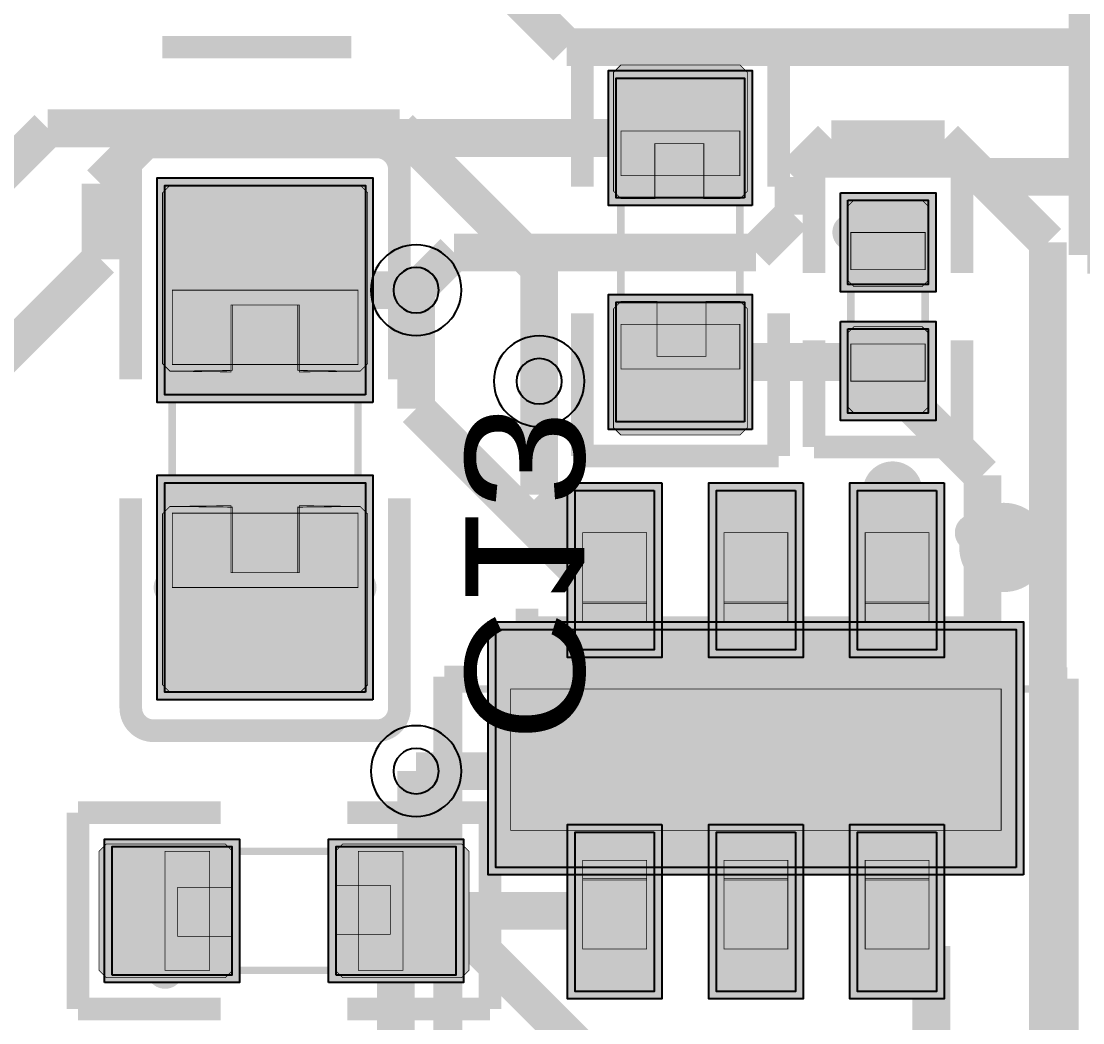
# Model space of a CAD drawing. Header units: millimetres. Extents: x -0.1 to 51.1, y -7.6 to 37.6.
# Drawn here: x 13.02 to 20.16, y 13.38 to 20.11 of the extents above; entities that cross this region are included whole.
import ezdxf
from ezdxf.enums import TextEntityAlignment as Align

# ---------------------------------------------------------------- set-up
doc = ezdxf.new("R2010")
doc.units = ezdxf.units.MM
doc.header["$MEASUREMENT"] = 0
for name, color, linetype, true_color in [('Bottom-Layer', 7, 'Continuous', 0x0000ff), ('Bottom-Paste-Mask-Layer', 7, 'Continuous', 0x800000), ('Bottom-Silkscreen-Layer', 7, 'Continuous', 0x66cc33), ('Bottom-Solder-Mask-Layer', 7, 'Continuous', 0xaa00ff), ('Component-Marking-Layer', 7, 'Continuous', 0x66ffcc), ('Component-Shape-Layer', 7, 'Continuous', 0x00cccc), ('Document-Layer', 7, 'Continuous', 0xffffff), ('Hole-Layer', 7, 'Continuous', 0x222222), ('Multi-Layer', 7, 'Continuous', 0xc0c0c0), ('Pin-Floating-Layer', 7, 'Continuous', 0xff99ff), ('Pin-Soldering-Layer', 7, 'Continuous', 0xcc9999), ('Top-Layer', 7, 'Continuous', 0xff0000), ('Top-Paste-Mask-Layer', 7, 'Continuous', 0x808080), ('Top-Silkscreen-Layer', 7, 'Continuous', 0xffcc00), ('Top-Solder-Mask-Layer', 7, 'Continuous', 0x800080)]:
    doc.layers.add(name, color=color, linetype=linetype, true_color=true_color)
doc.styles.get("Standard").update_dxf_attribs({"font": 'arial.ttf'})

msp = doc.modelspace()

# ---------------------------------------------------------------- hatches: boundary and pattern name
at = {"layer": 'Bottom-Layer'}
for points in [[(15.3356, 17.5996), (13.9856, 17.5996), (13.9856, 19.0096), (15.3356, 19.0096)], [(15.3356, 15.5996), (13.9856, 15.5996), (13.9856, 17.0096), (15.3356, 17.0096)], [(19.7126, 14.4216), (16.2126, 14.4216), (16.2126, 16.0216), (19.7126, 16.0216)]]:
    msp.add_hatch(color=256, dxfattribs=at).paths.add_polyline_path(points)
at = {"layer": 'Bottom-Paste-Mask-Layer'}
for points in [[(15.3006, 19.0096), (14.0206, 19.0096), (13.9706, 18.9596), (13.9706, 17.8096), (14.0206, 17.7596), (14.4306, 17.7545), (14.4306, 18.2046), (14.8806, 18.2046), (14.8806, 17.7646), (15.3006, 17.7596), (15.3506, 17.8096), (15.3506, 18.9596)], [(15.3006, 19.0096), (14.0206, 19.0096), (13.9706, 18.9596), (13.9706, 17.8096), (14.0206, 17.7596), (14.4306, 17.7545), (14.4306, 18.2046), (14.8806, 18.2046), (14.8806, 17.7646), (15.3006, 17.7596), (15.3506, 17.8096), (15.3506, 18.9596)], [(14.0206, 15.5996), (15.3005, 15.5996), (15.3506, 15.6496), (15.3506, 16.7997), (15.3005, 16.8496), (14.8905, 16.8547), (14.8905, 16.4047), (14.4405, 16.4047), (14.4405, 16.8447), (14.0206, 16.8496), (13.9705, 16.7997), (13.9705, 15.6496)], [(14.0206, 15.5996), (15.3005, 15.5996), (15.3506, 15.6496), (15.3506, 16.7997), (15.3005, 16.8496), (14.8905, 16.8547), (14.8905, 16.4047), (14.4405, 16.4047), (14.4405, 16.8447), (14.0206, 16.8496), (13.9705, 16.7997), (13.9705, 15.6496)], [(19.7126, 14.4216), (16.2126, 14.4216), (16.2126, 16.0216), (19.7126, 16.0216)]]:
    msp.add_hatch(color=256, dxfattribs=at).paths.add_polyline_path(points)
at = {"layer": 'Bottom-Solder-Mask-Layer'}
for points in [[(15.3864, 17.5488), (13.9348, 17.5488), (13.9348, 19.0604), (15.3864, 19.0604)], [(15.3864, 15.5488), (13.9348, 15.5488), (13.9348, 17.0604), (15.3864, 17.0604)], [(19.7636, 14.3706), (16.1616, 14.3706), (16.1616, 16.0726), (19.7636, 16.0726)]]:
    msp.add_hatch(color=256, dxfattribs=at).paths.add_polyline_path(points)
at = {"layer": 'Component-Marking-Layer'}
for points in [[(18.5417, 18.6935, 1), (18.6616, 18.6935, 1)], [(18.5417, 18.6935, 1), (18.6616, 18.6935, 1)], [(17.7947, 17.7745, 1), (17.9146, 17.7745, 1)], [(17.7947, 17.7745, 1), (17.9146, 17.7745, 1)], [(19.3656, 16.6726, 1), (19.4856, 16.6726, 1)], [(19.3656, 16.6726, 1), (19.4856, 16.6726, 1)], [(13.9755, 16.3046, 1), (14.0954, 16.3046, 1)], [(13.9755, 16.3046, 1), (14.0954, 16.3046, 1)], [(15.2257, 16.3046, 1), (15.3456, 16.3046, 1)], [(15.2257, 16.3046, 1), (15.3456, 16.3046, 1)], [(13.9275, 13.7296, 1), (14.0474, 13.7296, 1)], [(13.9275, 13.7296, 1), (14.0474, 13.7296, 1)]]:
    msp.add_hatch(color=256, dxfattribs=at).paths.add_polyline_path(points)
at = {"layer": 'Pin-Floating-Layer'}
for points in [[(17.2276, 16.0756), (16.7976, 16.0756), (16.7976, 16.2076), (17.2276, 16.2076)], [(17.2276, 16.0756), (16.7976, 16.0756), (16.7976, 16.2076), (17.2276, 16.2076)], [(18.1776, 16.0756), (17.7476, 16.0756), (17.7476, 16.2076), (18.1776, 16.2076)], [(18.1776, 16.0756), (17.7476, 16.0756), (17.7476, 16.2076), (18.1776, 16.2076)], [(19.1276, 16.0756), (18.6976, 16.0756), (18.6976, 16.2076), (19.1276, 16.2076)], [(19.1276, 16.0756), (18.6976, 16.0756), (18.6976, 16.2076), (19.1276, 16.2076)], [(17.2276, 14.3376), (16.7976, 14.3376), (16.7976, 14.4696), (17.2276, 14.4696)], [(17.2276, 14.3376), (16.7976, 14.3376), (16.7976, 14.4696), (17.2276, 14.4696)], [(18.1776, 14.3376), (17.7476, 14.3376), (17.7476, 14.4696), (18.1776, 14.4696)], [(18.1776, 14.3376), (17.7476, 14.3376), (17.7476, 14.4696), (18.1776, 14.4696)], [(19.1276, 14.3376), (18.6976, 14.3376), (18.6976, 14.4696), (19.1276, 14.4696)], [(19.1276, 14.3376), (18.6976, 14.3376), (18.6976, 14.4696), (19.1276, 14.4696)]]:
    msp.add_hatch(color=256, dxfattribs=at).paths.add_polyline_path(points)
at = {"layer": 'Pin-Soldering-Layer'}
for points in [[(17.8546, 19.3746), (17.0546, 19.3746), (17.0546, 19.0746), (17.8546, 19.0746)], [(17.8546, 19.3746), (17.0546, 19.3746), (17.0546, 19.0746), (17.8546, 19.0746)], [(19.1016, 18.4425), (18.6016, 18.4425), (18.6016, 18.6925), (19.1016, 18.6925)], [(19.1016, 18.4425), (18.6016, 18.4425), (18.6016, 18.6925), (19.1016, 18.6925)], [(14.0356, 18.3046), (15.2856, 18.3046), (15.2856, 17.8046), (14.0356, 17.8046)], [(15.2856, 18.3046), (14.0356, 18.3046), (14.0356, 17.8046), (15.2856, 17.8046)], [(14.0356, 18.3046), (15.2856, 18.3046), (15.2856, 17.8046), (14.0356, 17.8046)], [(15.2856, 18.3046), (14.0356, 18.3046), (14.0356, 17.8046), (15.2856, 17.8046)], [(17.8546, 17.7746), (17.0546, 17.7746), (17.0546, 18.0746), (17.8546, 18.0746)], [(17.8546, 17.7746), (17.0546, 17.7746), (17.0546, 18.0746), (17.8546, 18.0746)], [(18.6016, 17.9422), (19.1016, 17.9422), (19.1016, 17.6922), (18.6016, 17.6922)], [(18.6016, 17.9422), (19.1016, 17.9422), (19.1016, 17.6922), (18.6016, 17.6922)], [(15.2856, 16.3046), (14.0356, 16.3046), (14.0356, 16.8046), (15.2856, 16.8046)], [(14.0356, 16.3046), (15.2856, 16.3046), (15.2856, 16.8046), (14.0356, 16.8046)], [(15.2856, 16.3046), (14.0356, 16.3046), (14.0356, 16.8046), (15.2856, 16.8046)], [(14.0356, 16.3046), (15.2856, 16.3046), (15.2856, 16.8046), (14.0356, 16.8046)], [(17.2276, 16.1976), (16.7976, 16.1976), (16.7976, 16.6726), (17.2276, 16.6726)], [(17.2276, 16.1976), (16.7976, 16.1976), (16.7976, 16.6726), (17.2276, 16.6726)], [(18.1776, 16.1976), (17.7476, 16.1976), (17.7476, 16.6726), (18.1776, 16.6726)], [(18.1776, 16.1976), (17.7476, 16.1976), (17.7476, 16.6726), (18.1776, 16.6726)], [(19.1276, 16.1976), (18.6976, 16.1976), (18.6976, 16.6726), (19.1276, 16.6726)], [(19.1276, 16.1976), (18.6976, 16.1976), (18.6976, 16.6726), (19.1276, 16.6726)], [(19.6126, 14.6715), (19.6126, 15.6215), (16.3126, 15.6215), (16.3126, 14.6715)], [(19.6126, 14.6715), (19.6126, 15.6215), (16.3126, 15.6215), (16.3126, 14.6715)], [(13.9876, 13.7296), (13.9876, 14.5296), (14.2876, 14.5296), (14.2876, 13.7296)], [(13.9876, 13.7296), (13.9876, 14.5296), (14.2876, 14.5296), (14.2876, 13.7296)], [(15.5876, 13.7296), (15.5876, 14.5296), (15.2876, 14.5296), (15.2876, 13.7296)], [(15.5876, 13.7296), (15.5876, 14.5296), (15.2876, 14.5296), (15.2876, 13.7296)], [(17.2276, 14.3476), (16.7976, 14.3476), (16.7976, 13.8726), (17.2276, 13.8726)], [(17.2276, 14.3476), (16.7976, 14.3476), (16.7976, 13.8726), (17.2276, 13.8726)], [(18.1776, 14.3476), (17.7476, 14.3476), (17.7476, 13.8726), (18.1776, 13.8726)], [(18.1776, 14.3476), (17.7476, 14.3476), (17.7476, 13.8726), (18.1776, 13.8726)], [(19.1276, 14.3476), (18.6976, 14.3476), (18.6976, 13.8726), (19.1276, 13.8726)], [(19.1276, 14.3476), (18.6976, 14.3476), (18.6976, 13.8726), (19.1276, 13.8726)]]:
    msp.add_hatch(color=256, dxfattribs=at).paths.add_polyline_path(points)
at = {"layer": 'Top-Layer'}
for points in [[(17.8866, 18.9247), (17.0226, 18.9247), (17.0226, 19.7312), (17.8866, 19.7312)], [(15.3356, 17.5996), (13.9856, 17.5996), (13.9856, 19.0096), (15.3356, 19.0096)], [(18.5816, 18.9093), (19.1216, 18.9093), (19.1216, 18.3436), (18.5816, 18.3436)], [(17.8866, 17.418), (17.0226, 17.418), (17.0226, 18.2245), (17.8866, 18.2245)], [(18.5816, 18.0436), (19.1216, 18.0436), (19.1216, 17.478), (18.5816, 17.478)], [(15.3356, 15.5996), (13.9856, 15.5996), (13.9856, 17.0096), (15.3356, 17.0096)], [(17.2786, 16.9577), (17.2786, 15.8857), (16.7466, 15.8857), (16.7466, 16.9577)], [(18.2286, 16.9577), (18.2286, 15.8857), (17.6966, 15.8857), (17.6966, 16.9577)], [(19.1785, 16.9577), (19.1785, 15.8857), (18.6465, 15.8857), (18.6465, 16.9577)], [(17.2786, 14.6595), (17.2786, 13.5875), (16.7466, 13.5875), (16.7466, 14.6595)], [(18.2286, 14.6595), (18.2286, 13.5875), (17.6966, 13.5875), (17.6966, 14.6595)], [(19.1785, 14.6595), (19.1785, 13.5875), (18.6465, 13.5875), (18.6465, 14.6595)], [(13.631, 13.6976), (13.631, 14.5616), (14.4374, 14.5616), (14.4374, 13.6976)], [(15.1377, 13.6976), (15.1377, 14.5616), (15.9442, 14.5616), (15.9442, 13.6976)]]:
    msp.add_hatch(color=256, dxfattribs=at).paths.add_polyline_path(points)
at = {"layer": 'Top-Paste-Mask-Layer'}
for points in [[(17.0046, 19.7696), (17.0046, 18.9696), (17.0546, 18.9196), (17.2826, 18.9196), (17.2826, 19.2896), (17.6126, 19.2896), (17.6126, 18.9196), (17.8546, 18.9196), (17.9046, 18.9696), (17.9046, 19.7696), (17.8546, 19.8196), (17.0546, 19.8196)], [(17.0046, 19.7696), (17.0046, 18.9696), (17.0546, 18.9196), (17.2826, 18.9196), (17.2826, 19.2896), (17.6126, 19.2896), (17.6126, 18.9196), (17.8546, 18.9196), (17.9046, 18.9696), (17.9046, 19.7696), (17.8546, 19.8196), (17.0546, 19.8196)], [(14.0206, 19.0096), (15.3005, 19.0096), (15.3506, 18.9596), (15.3506, 17.8096), (15.3005, 17.7596), (14.8905, 17.7545), (14.8905, 18.2046), (14.4405, 18.2046), (14.4405, 17.7646), (14.0206, 17.7596), (13.9705, 17.8096), (13.9705, 18.9596)], [(14.0206, 19.0096), (15.3005, 19.0096), (15.3506, 18.9596), (15.3506, 17.8096), (15.3005, 17.7596), (14.8905, 17.7545), (14.8905, 18.2046), (14.4405, 18.2046), (14.4405, 17.7646), (14.0206, 17.7596), (13.9705, 17.8096), (13.9705, 18.9596)], [(18.6216, 18.3286), (19.0816, 18.3286), (19.1216, 18.3686), (19.1216, 18.8693), (19.0816, 18.9093), (18.6216, 18.9093), (18.5816, 18.8693), (18.5816, 18.3686)], [(18.6216, 18.3286), (19.0816, 18.3286), (19.1216, 18.3686), (19.1216, 18.8693), (19.0816, 18.9093), (18.6216, 18.9093), (18.5816, 18.8693), (18.5816, 18.3686)], [(17.9046, 17.3796), (17.9046, 18.1796), (17.8545, 18.2296), (17.6266, 18.2296), (17.6266, 17.8596), (17.2966, 17.8596), (17.2966, 18.2296), (17.0545, 18.2296), (17.0046, 18.1796), (17.0046, 17.3796), (17.0545, 17.3296), (17.8545, 17.3296)], [(17.9046, 17.3796), (17.9046, 18.1796), (17.8545, 18.2296), (17.6266, 18.2296), (17.6266, 17.8596), (17.2966, 17.8596), (17.2966, 18.2296), (17.0545, 18.2296), (17.0046, 18.1796), (17.0046, 17.3796), (17.0545, 17.3296), (17.8545, 17.3296)], [(18.6216, 18.0586), (19.0816, 18.0586), (19.1216, 18.0186), (19.1216, 17.518), (19.0816, 17.478), (18.6216, 17.478), (18.5816, 17.518), (18.5816, 18.0186)], [(18.6216, 18.0586), (19.0816, 18.0586), (19.1216, 18.0186), (19.1216, 17.518), (19.0816, 17.478), (18.6216, 17.478), (18.5816, 17.518), (18.5816, 18.0186)], [(17.2786, 16.9577), (17.2786, 15.8857), (16.7466, 15.8857), (16.7466, 16.9577)], [(18.2286, 16.9577), (18.2286, 15.8857), (17.6966, 15.8857), (17.6966, 16.9577)], [(19.1785, 16.9577), (19.1785, 15.8857), (18.6465, 15.8857), (18.6465, 16.9577)], [(15.3006, 15.5996), (14.0206, 15.5996), (13.9706, 15.6496), (13.9706, 16.7997), (14.0206, 16.8496), (14.4306, 16.8547), (14.4306, 16.4047), (14.8806, 16.4047), (14.8806, 16.8447), (15.3006, 16.8496), (15.3506, 16.7997), (15.3506, 15.6496)], [(15.3006, 15.5996), (14.0206, 15.5996), (13.9706, 15.6496), (13.9706, 16.7997), (14.0206, 16.8496), (14.4306, 16.8547), (14.4306, 16.4047), (14.8806, 16.4047), (14.8806, 16.8447), (15.3006, 16.8496), (15.3506, 16.7997), (15.3506, 15.6496)], [(17.2786, 14.6595), (17.2786, 13.5875), (16.7466, 13.5875), (16.7466, 14.6595)], [(18.2286, 14.6595), (18.2286, 13.5875), (17.6966, 13.5875), (17.6966, 14.6595)], [(19.1785, 14.6595), (19.1785, 13.5875), (18.6465, 13.5875), (18.6465, 14.6595)], [(13.5925, 13.6796), (14.3925, 13.6796), (14.4426, 13.7296), (14.4426, 13.9576), (14.0726, 13.9576), (14.0726, 14.2876), (14.4426, 14.2876), (14.4426, 14.5296), (14.3925, 14.5796), (13.5925, 14.5796), (13.5426, 14.5296), (13.5426, 13.7296)], [(13.5925, 13.6796), (14.3925, 13.6796), (14.4426, 13.7296), (14.4426, 13.9576), (14.0726, 13.9576), (14.0726, 14.2876), (14.4426, 14.2876), (14.4426, 14.5296), (14.3925, 14.5796), (13.5925, 14.5796), (13.5426, 14.5296), (13.5426, 13.7296)], [(15.9826, 14.5796), (15.1826, 14.5796), (15.1326, 14.5296), (15.1326, 14.3016), (15.5026, 14.3016), (15.5026, 13.9716), (15.1326, 13.9716), (15.1326, 13.7296), (15.1826, 13.6796), (15.9826, 13.6796), (16.0326, 13.7296), (16.0326, 14.5296)], [(15.9826, 14.5796), (15.1826, 14.5796), (15.1326, 14.5296), (15.1326, 14.3016), (15.5026, 14.3016), (15.5026, 13.9716), (15.1326, 13.9716), (15.1326, 13.7296), (15.1826, 13.6796), (15.9826, 13.6796), (16.0326, 13.7296), (16.0326, 14.5296)]]:
    msp.add_hatch(color=256, dxfattribs=at).paths.add_polyline_path(points)
at = {"layer": 'Top-Solder-Mask-Layer'}
for points in [[(17.9374, 18.8739), (16.9718, 18.8739), (16.9718, 19.782), (17.9374, 19.782)], [(15.3864, 17.5488), (13.9348, 17.5488), (13.9348, 19.0604), (15.3864, 19.0604)], [(18.5308, 18.9601), (19.1724, 18.9601), (19.1724, 18.2928), (18.5308, 18.2928)], [(17.9374, 17.3672), (16.9718, 17.3672), (16.9718, 18.2753), (17.9374, 18.2753)], [(18.5308, 18.0944), (19.1724, 18.0944), (19.1724, 17.4272), (18.5308, 17.4272)], [(15.3864, 15.5488), (13.9348, 15.5488), (13.9348, 17.0604), (15.3864, 17.0604)], [(17.3296, 17.0087), (17.3296, 15.8347), (16.6956, 15.8347), (16.6956, 17.0087)], [(18.2796, 17.0087), (18.2796, 15.8347), (17.6456, 15.8347), (17.6456, 17.0087)], [(19.2295, 17.0087), (19.2295, 15.8347), (18.5955, 15.8347), (18.5955, 17.0087)], [(17.3296, 14.7105), (17.3296, 13.5365), (16.6956, 13.5365), (16.6956, 14.7105)], [(18.2796, 14.7105), (18.2796, 13.5365), (17.6456, 13.5365), (17.6456, 14.7105)], [(19.2295, 14.7105), (19.2295, 13.5365), (18.5955, 13.5365), (18.5955, 14.7105)], [(13.5802, 13.6468), (13.5802, 14.6124), (14.4882, 14.6124), (14.4882, 13.6468)], [(15.0869, 13.6468), (15.0869, 14.6124), (15.995, 14.6124), (15.995, 13.6468)]]:
    msp.add_hatch(color=256, dxfattribs=at).paths.add_polyline_path(points)

# ---------------------------------------------------------------- linework, layer by layer
at = {"layer": 'Bottom-Layer', "const_width": 0.254}
for points in [[(16.6886, 19.939), (14.6566, 21.971)], [(22.5984, 19.939), (16.6886, 19.939)], [(11.1665, 17.3611), (13.1985, 19.3931)], [(13.1985, 19.3931), (15.5652, 19.3931)], [(15.5652, 19.3931), (16.5046, 18.4537)], [(16.5046, 18.4537), (16.5046, 17.6917)], [(15.6766, 18.3046), (14.6606, 18.3046)], [(15.6766, 18.3046), (15.6766, 17.5076)], [(15.6766, 17.5076), (17.9626, 15.2216)], [(15.6766, 14.3077), (15.6766, 15.0697)], [(17.9626, 12.0217), (15.6766, 14.3077)]]:
    msp.add_lwpolyline(points, dxfattribs=at)
at = {"layer": 'Bottom-Layer'}
for points in [[(15.3356, 17.5996), (13.9856, 17.5996), (13.9856, 19.0096), (15.3356, 19.0096)], [(15.3356, 15.5996), (13.9856, 15.5996), (13.9856, 17.0096), (15.3356, 17.0096)], [(19.7126, 14.4216), (16.2126, 14.4216), (16.2126, 16.0216), (19.7126, 16.0216)]]:
    msp.add_lwpolyline(points, close=True, dxfattribs=at)
at = {"layer": 'Bottom-Paste-Mask-Layer', "const_width": 0.00508}
for points in [[(15.3006, 19.0096), (14.0206, 19.0096), (13.9706, 18.9596), (13.9706, 17.8096), (14.0206, 17.7596), (14.4306, 17.7545), (14.4306, 18.2046), (14.8806, 18.2046), (14.8806, 17.7646), (15.3006, 17.7596), (15.3506, 17.8096), (15.3506, 18.9596)], [(15.3006, 19.0096), (14.0206, 19.0096), (13.9706, 18.9596), (13.9706, 17.8096), (14.0206, 17.7596), (14.4306, 17.7545), (14.4306, 18.2046), (14.8806, 18.2046), (14.8806, 17.7646), (15.3006, 17.7596), (15.3506, 17.8096), (15.3506, 18.9596)], [(14.0206, 15.5996), (15.3005, 15.5996), (15.3506, 15.6496), (15.3506, 16.7997), (15.3005, 16.8496), (14.8905, 16.8547), (14.8905, 16.4047), (14.4405, 16.4047), (14.4405, 16.8447), (14.0206, 16.8496), (13.9705, 16.7997), (13.9705, 15.6496)], [(14.0206, 15.5996), (15.3005, 15.5996), (15.3506, 15.6496), (15.3506, 16.7997), (15.3005, 16.8496), (14.8905, 16.8547), (14.8905, 16.4047), (14.4405, 16.4047), (14.4405, 16.8447), (14.0206, 16.8496), (13.9705, 16.7997), (13.9705, 15.6496)]]:
    msp.add_lwpolyline(points, close=True, dxfattribs=at)
at = {"layer": 'Bottom-Paste-Mask-Layer'}
msp.add_lwpolyline([(19.7126, 14.4216), (16.2126, 14.4216), (16.2126, 16.0216), (19.7126, 16.0216)], close=True, dxfattribs=at)
at = {"layer": 'Bottom-Silkscreen-Layer'}
for points, const_width in [([(15.24, 19.939), (13.97, 19.939)], 0.1524), ([(15.24, 19.939), (13.97, 19.939)], 0.1524), ([(17.78, 19.939), (19.05, 19.939)], 0.1524), ([(17.78, 19.939), (19.05, 19.939)], 0.1524), ([(13.9094, 19.2682), (15.4118, 19.2682)], 0.1524), ([(13.9094, 19.2682), (15.4118, 19.2682)], 0.1524), ([(13.757, 17.7058), (13.757, 19.1158)], 0.1524), ([(13.757, 17.7058), (13.757, 19.1158)], 0.1524), ([(15.5642, 19.1158), (15.5642, 17.7058)], 0.1524), ([(15.5642, 19.1158), (15.5642, 17.7058)], 0.1524), ([(13.757, 16.9034), (13.757, 15.4934)], 0.1524), ([(13.757, 16.9034), (13.757, 15.4934)], 0.1524), ([(15.5642, 15.4934), (15.5642, 16.9034)], 0.1524), ([(15.5642, 15.4934), (15.5642, 16.9034)], 0.1524), ([(15.8664, 11.5516), (15.8664, 15.7041)], 0.15), ([(15.8664, 15.7041), (16.0626, 15.7016)], 0.15), ([(15.8664, 11.5516), (15.8664, 15.7041)], 0.15), ([(15.8664, 15.7041), (16.0626, 15.7016)], 0.15), ([(19.8626, 15.6916), (20.0581, 15.6917)], 0.15), ([(19.8626, 15.6916), (20.0581, 15.6917)], 0.15), ([(20.0581, 15.6917), (20.0581, 11.5388)], 0.15), ([(20.0581, 15.6917), (20.0581, 11.5388)], 0.15), ([(13.9094, 15.341), (15.4118, 15.341)], 0.1524), ([(13.9094, 15.341), (15.4118, 15.341)], 0.1524)]:
    msp.add_lwpolyline(points, dxfattribs=dict(at, const_width=const_width))
at = {"layer": 'Bottom-Silkscreen-Layer', "const_width": 0.1524}
for points in [[(13.757, 19.1158, -0.414), (13.9094, 19.2682)], [(13.757, 19.1158, -0.414), (13.9094, 19.2682)], [(15.4118, 19.2682, -0.414), (15.5642, 19.1158)], [(15.4118, 19.2682, -0.414), (15.5642, 19.1158)], [(13.757, 15.4934, 0.414), (13.9094, 15.341)], [(13.757, 15.4934, 0.414), (13.9094, 15.341)], [(15.4118, 15.341, 0.414), (15.5642, 15.4934)], [(15.4118, 15.341, 0.414), (15.5642, 15.4934)]]:
    msp.add_lwpolyline(points, format="xyb", dxfattribs=at)
at = {"layer": 'Bottom-Solder-Mask-Layer'}
for points in [[(15.3864, 17.5488), (13.9348, 17.5488), (13.9348, 19.0604), (15.3864, 19.0604)], [(15.3864, 15.5488), (13.9348, 15.5488), (13.9348, 17.0604), (15.3864, 17.0604)], [(19.7636, 14.3706), (16.1616, 14.3706), (16.1616, 16.0726), (19.7636, 16.0726)]]:
    msp.add_lwpolyline(points, close=True, dxfattribs=at)
at = {"layer": 'Component-Marking-Layer', "const_width": 0.129}
for points in [[(18.5417, 18.6935, 1), (18.6616, 18.6935), (18.6616, 18.6935, 1), (18.5417, 18.6935)], [(18.5417, 18.6935, 1), (18.6616, 18.6935), (18.6616, 18.6935, 1), (18.5417, 18.6935)], [(17.7947, 17.7745, 1), (17.9146, 17.7745), (17.9146, 17.7745, 1), (17.7947, 17.7745)], [(17.7947, 17.7745, 1), (17.9146, 17.7745), (17.9146, 17.7745, 1), (17.7947, 17.7745)], [(19.3656, 16.6726, 1), (19.4856, 16.6726), (19.4856, 16.6726, 1), (19.3656, 16.6726)], [(19.3656, 16.6726, 1), (19.4856, 16.6726), (19.4856, 16.6726, 1), (19.3656, 16.6726)]]:
    msp.add_lwpolyline(points, format="xyb", dxfattribs=at)
for points in [[(13.9755, 16.3046, 1), (14.0954, 16.3046, 1)], [(13.9755, 16.3046, 1), (14.0954, 16.3046, 1)], [(15.2257, 16.3046, 1), (15.3456, 16.3046, 1)], [(15.2257, 16.3046, 1), (15.3456, 16.3046, 1)], [(13.9275, 13.7296, 1), (14.0474, 13.7296, 1)], [(13.9275, 13.7296, 1), (14.0474, 13.7296, 1)]]:
    msp.add_lwpolyline(points, format="xyb", close=True, dxfattribs=at)
at = {"layer": 'Component-Shape-Layer', "const_width": 0.0508}
for points in [[(17.8546, 17.7746), (17.0546, 17.7746), (17.0546, 19.3746), (17.8546, 19.3746)], [(17.8546, 17.7746), (17.0546, 17.7746), (17.0546, 19.3746), (17.8546, 19.3746)], [(18.6016, 18.6936), (19.1016, 18.6936), (19.1016, 17.6936), (18.6016, 17.6936)], [(18.6016, 18.6936), (19.1016, 18.6936), (19.1016, 17.6936), (18.6016, 17.6936)], [(15.2856, 16.3046), (14.0356, 16.3046), (14.0356, 18.3046), (15.2856, 18.3046)], [(14.0356, 16.3046), (15.2856, 16.3046), (15.2856, 18.3046), (14.0356, 18.3046)], [(15.2856, 16.3046), (14.0356, 16.3046), (14.0356, 18.3046), (15.2856, 18.3046)], [(14.0356, 16.3046), (15.2856, 16.3046), (15.2856, 18.3046), (14.0356, 18.3046)], [(19.4256, 14.4596), (16.4996, 14.4596), (16.4996, 16.0856), (19.4256, 16.0856)], [(19.4256, 14.4596), (16.4996, 14.4596), (16.4996, 16.0856), (19.4256, 16.0856)], [(15.9626, 11.6216), (19.9626, 11.6216), (19.9626, 15.6216), (15.9626, 15.6216)], [(15.9626, 11.6216), (19.9626, 11.6216), (19.9626, 15.6216), (15.9626, 15.6216)], [(13.9876, 13.7296), (13.9876, 14.5296), (15.5876, 14.5296), (15.5876, 13.7296)], [(13.9876, 13.7296), (13.9876, 14.5296), (15.5876, 14.5296), (15.5876, 13.7296)]]:
    msp.add_lwpolyline(points, close=True, dxfattribs=at)
at = {"layer": 'Document-Layer', "const_width": 0.2}
msp.add_lwpolyline([(18.7825, 16.9526, 1), (18.9826, 16.9526, 1)], format="xyb", close=True, dxfattribs=at)
msp.add_lwpolyline([(18.7825, 16.9526, 1), (18.9826, 16.9526, 1)], format="xyb", close=True, dxfattribs=at)
at = {"layer": 'Hole-Layer'}
for points in [[(15.5241, 18.3046, 1), (15.8291, 18.3046), (15.8291, 18.3046, 1), (15.5241, 18.3046)], [(15.5241, 15.0697, 1), (15.8291, 15.0697), (15.8291, 15.0697, 1), (15.5241, 15.0697)]]:
    msp.add_lwpolyline(points, format="xyb", dxfattribs=at)
msp.add_lwpolyline([(16.3521, 17.6917, 1), (16.6571, 17.6917, 1)], format="xyb", close=True, dxfattribs=at)
at = {"layer": 'Multi-Layer'}
for points in [[(15.3716, 18.3046, 1), (15.9816, 18.3046), (15.9816, 18.3046, 1), (15.3716, 18.3046)], [(16.1996, 17.6917, 1), (16.8096, 17.6917), (16.8096, 17.6917, 1), (16.1996, 17.6917)], [(15.3716, 15.0697, 1), (15.9816, 15.0697), (15.9816, 15.0697, 1), (15.3716, 15.0697)]]:
    msp.add_lwpolyline(points, format="xyb", dxfattribs=at)
at = {"layer": 'Pin-Floating-Layer', "const_width": 0.00508}
for points in [[(17.2276, 16.0756), (16.7976, 16.0756), (16.7976, 16.2076), (17.2276, 16.2076)], [(17.2276, 16.0756), (16.7976, 16.0756), (16.7976, 16.2076), (17.2276, 16.2076)], [(18.1776, 16.0756), (17.7476, 16.0756), (17.7476, 16.2076), (18.1776, 16.2076)], [(18.1776, 16.0756), (17.7476, 16.0756), (17.7476, 16.2076), (18.1776, 16.2076)], [(19.1276, 16.0756), (18.6976, 16.0756), (18.6976, 16.2076), (19.1276, 16.2076)], [(19.1276, 16.0756), (18.6976, 16.0756), (18.6976, 16.2076), (19.1276, 16.2076)], [(17.2276, 14.3376), (16.7976, 14.3376), (16.7976, 14.4696), (17.2276, 14.4696)], [(17.2276, 14.3376), (16.7976, 14.3376), (16.7976, 14.4696), (17.2276, 14.4696)], [(18.1776, 14.3376), (17.7476, 14.3376), (17.7476, 14.4696), (18.1776, 14.4696)], [(18.1776, 14.3376), (17.7476, 14.3376), (17.7476, 14.4696), (18.1776, 14.4696)], [(19.1276, 14.3376), (18.6976, 14.3376), (18.6976, 14.4696), (19.1276, 14.4696)], [(19.1276, 14.3376), (18.6976, 14.3376), (18.6976, 14.4696), (19.1276, 14.4696)]]:
    msp.add_lwpolyline(points, close=True, dxfattribs=at)
at = {"layer": 'Pin-Soldering-Layer', "const_width": 0.00508}
for points in [[(17.8546, 19.3746), (17.0546, 19.3746), (17.0546, 19.0746), (17.8546, 19.0746)], [(17.8546, 19.3746), (17.0546, 19.3746), (17.0546, 19.0746), (17.8546, 19.0746)], [(19.1016, 18.4425), (18.6016, 18.4425), (18.6016, 18.6925), (19.1016, 18.6925)], [(19.1016, 18.4425), (18.6016, 18.4425), (18.6016, 18.6925), (19.1016, 18.6925)], [(14.0356, 18.3046), (15.2856, 18.3046), (15.2856, 17.8046), (14.0356, 17.8046)], [(15.2856, 18.3046), (14.0356, 18.3046), (14.0356, 17.8046), (15.2856, 17.8046)], [(14.0356, 18.3046), (15.2856, 18.3046), (15.2856, 17.8046), (14.0356, 17.8046)], [(15.2856, 18.3046), (14.0356, 18.3046), (14.0356, 17.8046), (15.2856, 17.8046)], [(17.8546, 17.7746), (17.0546, 17.7746), (17.0546, 18.0746), (17.8546, 18.0746)], [(17.8546, 17.7746), (17.0546, 17.7746), (17.0546, 18.0746), (17.8546, 18.0746)], [(18.6016, 17.9422), (19.1016, 17.9422), (19.1016, 17.6922), (18.6016, 17.6922)], [(18.6016, 17.9422), (19.1016, 17.9422), (19.1016, 17.6922), (18.6016, 17.6922)], [(15.2856, 16.3046), (14.0356, 16.3046), (14.0356, 16.8046), (15.2856, 16.8046)], [(14.0356, 16.3046), (15.2856, 16.3046), (15.2856, 16.8046), (14.0356, 16.8046)], [(15.2856, 16.3046), (14.0356, 16.3046), (14.0356, 16.8046), (15.2856, 16.8046)], [(14.0356, 16.3046), (15.2856, 16.3046), (15.2856, 16.8046), (14.0356, 16.8046)], [(17.2276, 16.1976), (16.7976, 16.1976), (16.7976, 16.6726), (17.2276, 16.6726)], [(17.2276, 16.1976), (16.7976, 16.1976), (16.7976, 16.6726), (17.2276, 16.6726)], [(18.1776, 16.1976), (17.7476, 16.1976), (17.7476, 16.6726), (18.1776, 16.6726)], [(18.1776, 16.1976), (17.7476, 16.1976), (17.7476, 16.6726), (18.1776, 16.6726)], [(19.1276, 16.1976), (18.6976, 16.1976), (18.6976, 16.6726), (19.1276, 16.6726)], [(19.1276, 16.1976), (18.6976, 16.1976), (18.6976, 16.6726), (19.1276, 16.6726)], [(19.6126, 14.6715), (19.6126, 15.6215), (16.3126, 15.6215), (16.3126, 14.6715)], [(19.6126, 14.6715), (19.6126, 15.6215), (16.3126, 15.6215), (16.3126, 14.6715)], [(13.9876, 13.7296), (13.9876, 14.5296), (14.2876, 14.5296), (14.2876, 13.7296)], [(13.9876, 13.7296), (13.9876, 14.5296), (14.2876, 14.5296), (14.2876, 13.7296)], [(15.5876, 13.7296), (15.5876, 14.5296), (15.2876, 14.5296), (15.2876, 13.7296)], [(15.5876, 13.7296), (15.5876, 14.5296), (15.2876, 14.5296), (15.2876, 13.7296)], [(17.2276, 14.3476), (16.7976, 14.3476), (16.7976, 13.8726), (17.2276, 13.8726)], [(17.2276, 14.3476), (16.7976, 14.3476), (16.7976, 13.8726), (17.2276, 13.8726)], [(18.1776, 14.3476), (17.7476, 14.3476), (17.7476, 13.8726), (18.1776, 13.8726)], [(18.1776, 14.3476), (17.7476, 14.3476), (17.7476, 13.8726), (18.1776, 13.8726)], [(19.1276, 14.3476), (18.6976, 14.3476), (18.6976, 13.8726), (19.1276, 13.8726)], [(19.1276, 14.3476), (18.6976, 14.3476), (18.6976, 13.8726), (19.1276, 13.8726)]]:
    msp.add_lwpolyline(points, close=True, dxfattribs=at)
at = {"layer": 'Top-Layer'}
for points in [[(17.8866, 18.9247), (17.0226, 18.9247), (17.0226, 19.7312), (17.8866, 19.7312)], [(15.3356, 17.5996), (13.9856, 17.5996), (13.9856, 19.0096), (15.3356, 19.0096)], [(18.5816, 18.9093), (19.1216, 18.9093), (19.1216, 18.3436), (18.5816, 18.3436)], [(17.8866, 17.418), (17.0226, 17.418), (17.0226, 18.2245), (17.8866, 18.2245)], [(18.5816, 18.0436), (19.1216, 18.0436), (19.1216, 17.478), (18.5816, 17.478)], [(15.3356, 15.5996), (13.9856, 15.5996), (13.9856, 17.0096), (15.3356, 17.0096)], [(17.2786, 16.9577), (17.2786, 15.8857), (16.7466, 15.8857), (16.7466, 16.9577)], [(18.2286, 16.9577), (18.2286, 15.8857), (17.6966, 15.8857), (17.6966, 16.9577)], [(19.1785, 16.9577), (19.1785, 15.8857), (18.6465, 15.8857), (18.6465, 16.9577)], [(17.2786, 14.6595), (17.2786, 13.5875), (16.7466, 13.5875), (16.7466, 14.6595)], [(18.2286, 14.6595), (18.2286, 13.5875), (17.6966, 13.5875), (17.6966, 14.6595)], [(19.1785, 14.6595), (19.1785, 13.5875), (18.6465, 13.5875), (18.6465, 14.6595)], [(13.631, 13.6976), (13.631, 14.5616), (14.4374, 14.5616), (14.4374, 13.6976)], [(15.1377, 13.6976), (15.1377, 14.5616), (15.9442, 14.5616), (15.9442, 13.6976)]]:
    msp.add_lwpolyline(points, close=True, dxfattribs=at)
at = {"layer": 'Top-Layer', "const_width": 0.254}
for points in [[(13.5541, 19.0208), (13.8614, 19.328)], [(13.8614, 19.328), (17.4546, 19.328)], [(18.2166, 19.0666), (18.4706, 19.3206)], [(18.4706, 19.3206), (19.2326, 19.3206)], [(19.2326, 19.3206), (19.4866, 19.0666)], [(13.5541, 18.5128), (13.5541, 19.0208)], [(18.2166, 18.8126), (18.2166, 19.0666)], [(19.4866, 19.0666), (20.997, 19.0666)], [(19.4866, 19.0666), (19.9268, 18.6264)], [(17.9626, 18.5586), (18.2166, 18.8126)], [(19.9268, 18.6264), (19.9268, 11.0064)], [(15.6766, 18.3046), (15.9306, 18.5586)], [(15.9306, 18.5586), (17.9626, 18.5586)], [(11.0141, 15.9728), (13.5541, 18.5128)], [(14.6606, 18.3046), (15.6766, 18.3046)], [(17.4546, 17.8212), (18.7246, 17.8212)], [(18.7246, 17.8212), (19.4866, 17.0592)], [(18.7246, 17.8212), (18.7911, 17.8212)], [(18.7911, 17.8212), (18.8516, 17.7608)], [(16.5046, 17.6917), (16.5046, 16.9297)], [(19.4866, 17.0592), (19.4866, 15.7892)], [(16.5046, 16.9297), (17.0126, 16.4217)], [(17.8805, 16.3397), (17.9626, 16.4217)], [(17.8805, 16.0857), (17.8805, 16.3397)], [(16.8645, 15.0697), (17.8805, 16.0857)], [(19.4866, 15.7892), (18.7246, 15.0272)], [(15.6766, 15.0697), (16.8645, 15.0697)], [(18.4706, 15.0272), (17.9626, 14.5192)], [(18.7246, 15.0272), (18.4706, 15.0272)], [(17.9626, 14.5192), (17.9626, 14.1235)], [(15.5409, 13.2335), (15.5409, 14.1296)], [(15.5409, 14.1296), (17.0065, 14.1296)], [(19.1427, 13.8934), (18.9125, 14.1235)], [(19.1427, 12.4786), (19.1427, 13.8934)]]:
    msp.add_lwpolyline(points, dxfattribs=at)
at = {"layer": 'Top-Paste-Mask-Layer', "const_width": 0.00508}
for points in [[(17.0046, 19.7696), (17.0046, 18.9696), (17.0546, 18.9196), (17.2826, 18.9196), (17.2826, 19.2896), (17.6126, 19.2896), (17.6126, 18.9196), (17.8546, 18.9196), (17.9046, 18.9696), (17.9046, 19.7696), (17.8546, 19.8196), (17.0546, 19.8196)], [(17.0046, 19.7696), (17.0046, 18.9696), (17.0546, 18.9196), (17.2826, 18.9196), (17.2826, 19.2896), (17.6126, 19.2896), (17.6126, 18.9196), (17.8546, 18.9196), (17.9046, 18.9696), (17.9046, 19.7696), (17.8546, 19.8196), (17.0546, 19.8196)], [(14.0206, 19.0096), (15.3005, 19.0096), (15.3506, 18.9596), (15.3506, 17.8096), (15.3005, 17.7596), (14.8905, 17.7545), (14.8905, 18.2046), (14.4405, 18.2046), (14.4405, 17.7646), (14.0206, 17.7596), (13.9705, 17.8096), (13.9705, 18.9596)], [(14.0206, 19.0096), (15.3005, 19.0096), (15.3506, 18.9596), (15.3506, 17.8096), (15.3005, 17.7596), (14.8905, 17.7545), (14.8905, 18.2046), (14.4405, 18.2046), (14.4405, 17.7646), (14.0206, 17.7596), (13.9705, 17.8096), (13.9705, 18.9596)], [(18.6216, 18.3286), (19.0816, 18.3286), (19.1216, 18.3686), (19.1216, 18.8693), (19.0816, 18.9093), (18.6216, 18.9093), (18.5816, 18.8693), (18.5816, 18.3686)], [(18.6216, 18.3286), (19.0816, 18.3286), (19.1216, 18.3686), (19.1216, 18.8693), (19.0816, 18.9093), (18.6216, 18.9093), (18.5816, 18.8693), (18.5816, 18.3686)], [(17.9046, 17.3796), (17.9046, 18.1796), (17.8545, 18.2296), (17.6266, 18.2296), (17.6266, 17.8596), (17.2966, 17.8596), (17.2966, 18.2296), (17.0545, 18.2296), (17.0046, 18.1796), (17.0046, 17.3796), (17.0545, 17.3296), (17.8545, 17.3296)], [(17.9046, 17.3796), (17.9046, 18.1796), (17.8545, 18.2296), (17.6266, 18.2296), (17.6266, 17.8596), (17.2966, 17.8596), (17.2966, 18.2296), (17.0545, 18.2296), (17.0046, 18.1796), (17.0046, 17.3796), (17.0545, 17.3296), (17.8545, 17.3296)], [(18.6216, 18.0586), (19.0816, 18.0586), (19.1216, 18.0186), (19.1216, 17.518), (19.0816, 17.478), (18.6216, 17.478), (18.5816, 17.518), (18.5816, 18.0186)], [(18.6216, 18.0586), (19.0816, 18.0586), (19.1216, 18.0186), (19.1216, 17.518), (19.0816, 17.478), (18.6216, 17.478), (18.5816, 17.518), (18.5816, 18.0186)], [(15.3006, 15.5996), (14.0206, 15.5996), (13.9706, 15.6496), (13.9706, 16.7997), (14.0206, 16.8496), (14.4306, 16.8547), (14.4306, 16.4047), (14.8806, 16.4047), (14.8806, 16.8447), (15.3006, 16.8496), (15.3506, 16.7997), (15.3506, 15.6496)], [(15.3006, 15.5996), (14.0206, 15.5996), (13.9706, 15.6496), (13.9706, 16.7997), (14.0206, 16.8496), (14.4306, 16.8547), (14.4306, 16.4047), (14.8806, 16.4047), (14.8806, 16.8447), (15.3006, 16.8496), (15.3506, 16.7997), (15.3506, 15.6496)], [(13.5925, 13.6796), (14.3925, 13.6796), (14.4426, 13.7296), (14.4426, 13.9576), (14.0726, 13.9576), (14.0726, 14.2876), (14.4426, 14.2876), (14.4426, 14.5296), (14.3925, 14.5796), (13.5925, 14.5796), (13.5426, 14.5296), (13.5426, 13.7296)], [(13.5925, 13.6796), (14.3925, 13.6796), (14.4426, 13.7296), (14.4426, 13.9576), (14.0726, 13.9576), (14.0726, 14.2876), (14.4426, 14.2876), (14.4426, 14.5296), (14.3925, 14.5796), (13.5925, 14.5796), (13.5426, 14.5296), (13.5426, 13.7296)], [(15.9826, 14.5796), (15.1826, 14.5796), (15.1326, 14.5296), (15.1326, 14.3016), (15.5026, 14.3016), (15.5026, 13.9716), (15.1326, 13.9716), (15.1326, 13.7296), (15.1826, 13.6796), (15.9826, 13.6796), (16.0326, 13.7296), (16.0326, 14.5296)], [(15.9826, 14.5796), (15.1826, 14.5796), (15.1326, 14.5296), (15.1326, 14.3016), (15.5026, 14.3016), (15.5026, 13.9716), (15.1326, 13.9716), (15.1326, 13.7296), (15.1826, 13.6796), (15.9826, 13.6796), (16.0326, 13.7296), (16.0326, 14.5296)]]:
    msp.add_lwpolyline(points, close=True, dxfattribs=at)
at = {"layer": 'Top-Paste-Mask-Layer'}
for points in [[(17.2786, 16.9577), (17.2786, 15.8857), (16.7466, 15.8857), (16.7466, 16.9577)], [(18.2286, 16.9577), (18.2286, 15.8857), (17.6966, 15.8857), (17.6966, 16.9577)], [(19.1785, 16.9577), (19.1785, 15.8857), (18.6465, 15.8857), (18.6465, 16.9577)], [(17.2786, 14.6595), (17.2786, 13.5875), (16.7466, 13.5875), (16.7466, 14.6595)], [(18.2286, 14.6595), (18.2286, 13.5875), (17.6966, 13.5875), (17.6966, 14.6595)], [(19.1785, 14.6595), (19.1785, 13.5875), (18.6465, 13.5875), (18.6465, 14.6595)]]:
    msp.add_lwpolyline(points, close=True, dxfattribs=at)
at = {"layer": 'Top-Silkscreen-Layer'}
for points, const_width in [([(20.193, 18.542), (20.193, 22.3774)], 0.254), ([(20.193, 18.542), (20.193, 22.3774)], 0.254), ([(18.1152, 19.9597), (16.794, 19.9597)], 0.1524), ([(16.794, 19.9597), (16.794, 19.0008)], 0.1524), ([(18.1152, 19.9597), (16.794, 19.9597)], 0.1524), ([(16.794, 19.9597), (16.794, 19.0008)], 0.1524), ([(18.1152, 19.0008), (18.1152, 19.9597)], 0.1524), ([(18.1152, 19.0008), (18.1152, 19.9597)], 0.1524), ([(15.4118, 19.2682), (13.9094, 19.2682)], 0.1524), ([(15.4118, 19.2682), (13.9094, 19.2682)], 0.1524), ([(18.353, 18.4198), (18.353, 19.1379)], 0.1524), ([(18.353, 19.1379), (19.3502, 19.1379)], 0.1524), ([(18.353, 18.4198), (18.353, 19.1379)], 0.1524), ([(18.353, 19.1379), (19.3502, 19.1379)], 0.1524), ([(19.3502, 19.1379), (19.3502, 18.4198)], 0.1524), ([(19.3502, 19.1379), (19.3502, 18.4198)], 0.1524), ([(13.757, 19.1158), (13.757, 17.7058)], 0.1524), ([(13.757, 19.1158), (13.757, 17.7058)], 0.1524), ([(15.5642, 17.7058), (15.5642, 19.1158)], 0.1524), ([(15.5642, 17.7058), (15.5642, 19.1158)], 0.1524), ([(23.5204, 18.542), (20.193, 18.542)], 0.254), ([(23.5204, 18.542), (20.193, 18.542)], 0.254), ([(16.794, 17.1895), (16.794, 18.1484)], 0.1524), ([(16.794, 17.1895), (16.794, 18.1484)], 0.1524), ([(18.1152, 18.1484), (18.1152, 17.1895)], 0.1524), ([(18.1152, 18.1484), (18.1152, 17.1895)], 0.1524), ([(18.353, 17.9674), (18.353, 17.2494)], 0.1524), ([(18.353, 17.9674), (18.353, 17.2494)], 0.1524), ([(19.3502, 17.2494), (19.3502, 17.9674)], 0.1524), ([(19.3502, 17.2494), (19.3502, 17.9674)], 0.1524), ([(18.353, 17.2494), (19.3502, 17.2494)], 0.1524), ([(18.353, 17.2494), (19.3502, 17.2494)], 0.1524), ([(18.1152, 17.1895), (16.794, 17.1895)], 0.1524), ([(18.1152, 17.1895), (16.794, 17.1895)], 0.1524), ([(13.757, 15.4934), (13.757, 16.9034)], 0.1524), ([(13.757, 15.4934), (13.757, 16.9034)], 0.1524), ([(15.5642, 16.9034), (15.5642, 15.4934)], 0.1524), ([(15.5642, 16.9034), (15.5642, 15.4934)], 0.1524), ([(16.4234, 16.1618), (16.4234, 14.3834)], 0.1524), ([(16.4234, 16.1618), (16.4234, 14.3834)], 0.1524), ([(19.5018, 16.1618), (19.5018, 14.3834)], 0.1524), ([(19.5018, 16.1618), (19.5018, 14.3834)], 0.1524), ([(15.4118, 15.341), (13.9094, 15.341)], 0.1524), ([(15.4118, 15.341), (13.9094, 15.341)], 0.1524), ([(13.4025, 13.469), (13.4025, 14.7902)], 0.1524), ([(13.4025, 14.7902), (14.3614, 14.7902)], 0.1524), ([(13.4025, 13.469), (13.4025, 14.7902)], 0.1524), ([(13.4025, 14.7902), (14.3614, 14.7902)], 0.1524), ([(16.1727, 14.7902), (15.2138, 14.7902)], 0.1524), ([(16.1727, 14.7902), (15.2138, 14.7902)], 0.1524), ([(16.1727, 13.469), (16.1727, 14.7902)], 0.1524), ([(16.1727, 13.469), (16.1727, 14.7902)], 0.1524), ([(14.3614, 13.469), (13.4025, 13.469)], 0.1524), ([(14.3614, 13.469), (13.4025, 13.469)], 0.1524), ([(15.2138, 13.469), (16.1727, 13.469)], 0.1524), ([(15.2138, 13.469), (16.1727, 13.469)], 0.1524)]:
    msp.add_lwpolyline(points, dxfattribs=dict(at, const_width=const_width))
for points, const_width in [([(13.9094, 19.2682, 0.414), (13.757, 19.1158)], 0.1524), ([(13.9094, 19.2682, 0.414), (13.757, 19.1158)], 0.1524), ([(15.5642, 19.1158, 0.414), (15.4118, 19.2682)], 0.1524), ([(15.5642, 19.1158, 0.414), (15.4118, 19.2682)], 0.1524), ([(19.4807, 16.5741, 1), (19.781, 16.5741), (19.781, 16.5741, 1), (19.4807, 16.5741)], 0.3), ([(19.4807, 16.5741, 1), (19.781, 16.5741), (19.781, 16.5741, 1), (19.4807, 16.5741)], 0.3), ([(13.9094, 15.341, -0.414), (13.757, 15.4934)], 0.1524), ([(13.9094, 15.341, -0.414), (13.757, 15.4934)], 0.1524), ([(15.5642, 15.4934, -0.414), (15.4118, 15.341)], 0.1524), ([(15.5642, 15.4934, -0.414), (15.4118, 15.341)], 0.1524)]:
    msp.add_lwpolyline(points, format="xyb", dxfattribs=dict(at, const_width=const_width))
at = {"layer": 'Top-Solder-Mask-Layer'}
for points in [[(17.9374, 18.8739), (16.9718, 18.8739), (16.9718, 19.782), (17.9374, 19.782)], [(15.3864, 17.5488), (13.9348, 17.5488), (13.9348, 19.0604), (15.3864, 19.0604)], [(18.5308, 18.9601), (19.1724, 18.9601), (19.1724, 18.2928), (18.5308, 18.2928)], [(17.9374, 17.3672), (16.9718, 17.3672), (16.9718, 18.2753), (17.9374, 18.2753)], [(18.5308, 18.0944), (19.1724, 18.0944), (19.1724, 17.4272), (18.5308, 17.4272)], [(15.3864, 15.5488), (13.9348, 15.5488), (13.9348, 17.0604), (15.3864, 17.0604)], [(17.3296, 17.0087), (17.3296, 15.8347), (16.6956, 15.8347), (16.6956, 17.0087)], [(18.2796, 17.0087), (18.2796, 15.8347), (17.6456, 15.8347), (17.6456, 17.0087)], [(19.2295, 17.0087), (19.2295, 15.8347), (18.5955, 15.8347), (18.5955, 17.0087)], [(17.3296, 14.7105), (17.3296, 13.5365), (16.6956, 13.5365), (16.6956, 14.7105)], [(18.2796, 14.7105), (18.2796, 13.5365), (17.6456, 13.5365), (17.6456, 14.7105)], [(19.2295, 14.7105), (19.2295, 13.5365), (18.5955, 13.5365), (18.5955, 14.7105)], [(13.5802, 13.6468), (13.5802, 14.6124), (14.4882, 14.6124), (14.4882, 13.6468)], [(15.0869, 13.6468), (15.0869, 14.6124), (15.995, 14.6124), (15.995, 13.6468)]]:
    msp.add_lwpolyline(points, close=True, dxfattribs=at)

# ---------------------------------------------------------------- texts
at = {"layer": 'Bottom-Silkscreen-Layer', "text_generation_flag": 2, "width": 1.1}
msp.add_text('C13', height=0.8001, rotation=630, dxfattribs=at).set_placement((15.7674, 15.2648), align=Align.BOTTOM_LEFT)

doc.saveas('drawing.dxf')
